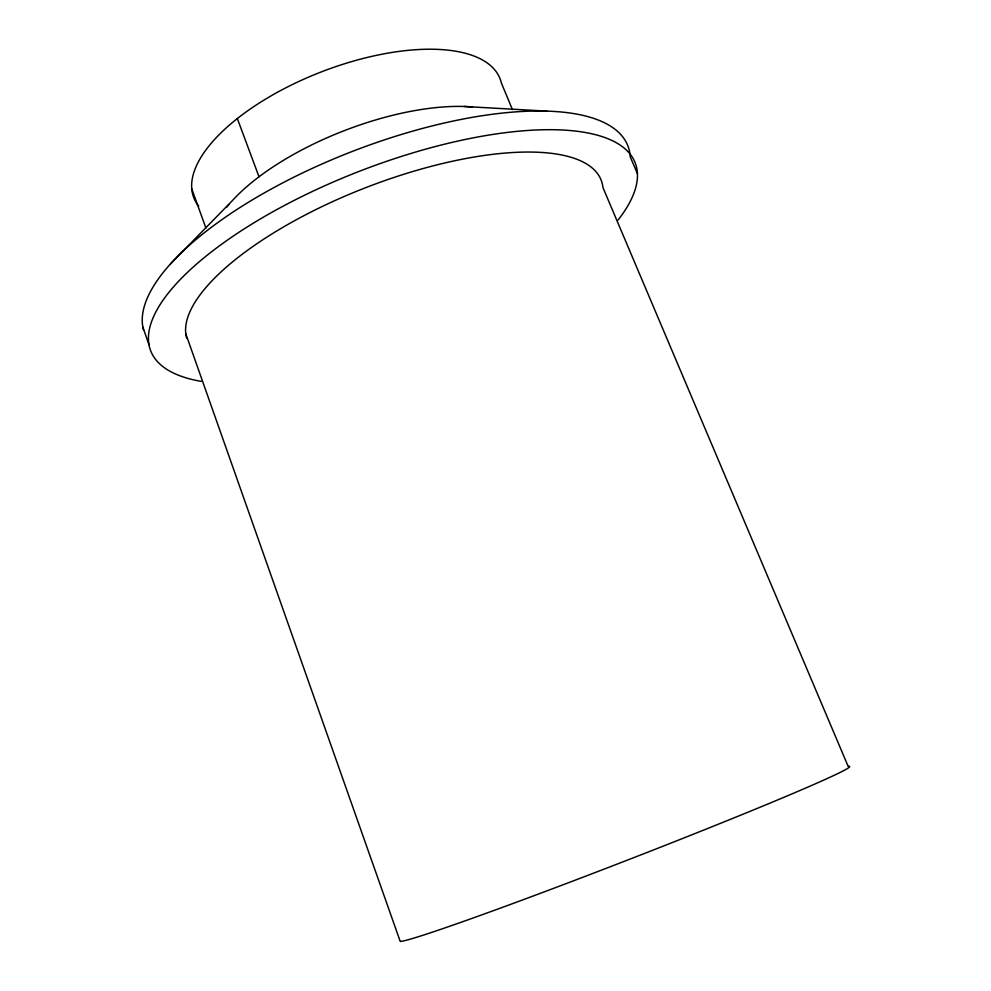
<?xml version="1.0" encoding="UTF-8"?>
<svg xmlns="http://www.w3.org/2000/svg" width="991" height="991" viewBox="0 0 991 991"><rect width="100%" height="100%" fill="white"/><g stroke="black" fill="none" stroke-linecap="round" stroke-linejoin="round"><path stroke-width="1.49" d="M170.489 263.916L232.117 200.888A165.633 65.926 -21.2 0 1 472.521 106.954M464.172 106.471L546.908 111.128M637.424 173.623L630.251 156.925A259.171 94.554 -21.2 0 0 370.931 144.513A259.171 94.554 -21.2 0 0 143.522 329.991M512.409 109.592L501.372 82.971A164.283 71.117 -21.2 0 0 315.373 74.263A164.283 71.117 -21.2 0 0 198.72 206.153M237.332 118.548L259.01 176.77M191.746 188.86L205.905 228.017M185.775 333.707L400.228 941.45A241.544 6.875 -21.2 0 0 647.953 852.111A241.544 6.875 -21.2 0 0 848.147 766.34L602.937 187.534A221.86 78.239 -21.2 0 0 379.528 182.48A221.86 78.239 -21.2 0 0 186.642 338.129M142.853 327.08L148.972 344.719M226.828 207.094A165.633 65.926 -21.2 0 1 228.859 204.604M201.322 381.386A259.84 91.94 -21.2 0 1 211.393 251.9A259.84 91.94 -21.2 0 1 524.4 130.713A259.84 91.94 -21.2 0 1 618.05 220.052"/></g></svg>
